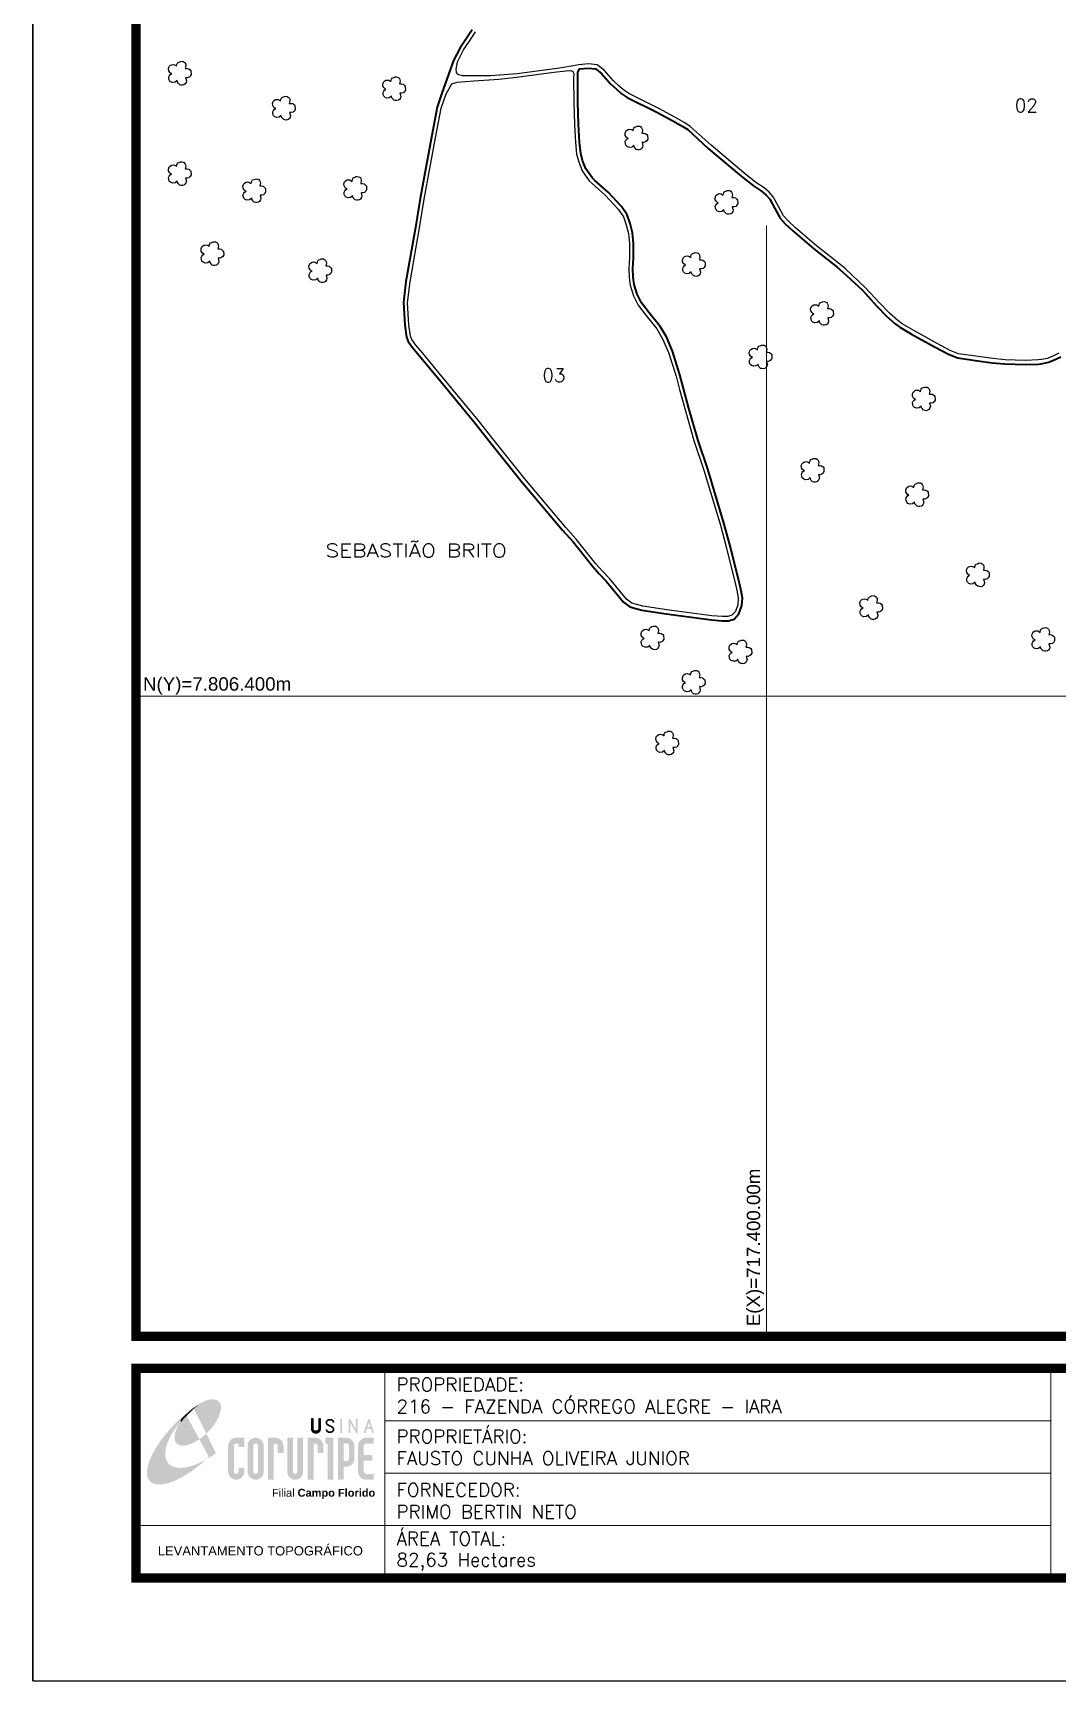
# Model space of a CAD drawing. Header units: millimetres. Extents: x 716688 to 718788, y 7805444 to 7808414.
# Drawn here: x 716688 to 717682, y 7805444 to 7807043 of the extents above; entities that cross this region are included whole.
import ezdxf
from ezdxf.enums import TextEntityAlignment as Align

# ---------------------------------------------------------------- set-up
doc = ezdxf.new("R2010")
doc.units = ezdxf.units.MM
doc.linetypes.add('CONTINUO', pattern=[0])
doc.linetypes.add('LIN0', pattern=[0])
doc.layers.add('0114000216', color=1, linetype='Continuous', lineweight=25)
doc.layers.add('MALHA', color=253, linetype='Continuous', lineweight=13)
for name, color, linetype in [('0114000216002', 5, 'Continuous'), ('0114000216003', 5, 'Continuous'), ('MARGEM', 5, 'Continuous'), ('MATO', 3, 'Continuous'), ('TEXTO CONFRONTANTES', 7, 'Continuous'), ('TEXTO_NUN_TAL', 7, 'Continuous')]:
    doc.layers.add(name, color=color, linetype=linetype)
doc.styles.add('ARIAL', font='arial.ttf')
doc.styles.add('SIMPLEX', font='simplex', dxfattribs={"height": 0.2})
doc.styles.get("Standard").update_dxf_attribs({"font": 'arial.ttf'})

# ---------------------------------------------------------------- blocks, each defined once
blk = doc.blocks.new('A$C78F83FB3')
at = {"layer": 'MARGEM'}
h = blk.add_hatch(color=20, dxfattribs=at)
edge = h.paths.add_edge_path()
edge.add_ellipse((19.49, 23.77), major_axis=(-6.68, -6.67), ratio=0.469426, start_angle=292.7328, end_angle=601.2579)
edge.add_ellipse((22.83, 22.05), major_axis=(12.64, 11.29), ratio=0.457614, start_angle=79.9069, end_angle=107.9139)
edge = h.paths.add_edge_path()
edge.add_ellipse((18.28, 18.7), major_axis=(13.95, 13.59), ratio=0.386848, start_angle=63.9612, end_angle=264.5993)
edge.add_ellipse((22.83, 22.05), major_axis=(12.64, 11.29), ratio=0.457614, start_angle=107.9139, end_angle=245.1182, ccw=False)
edge.add_ellipse((19.49, 23.77), major_axis=(-6.68, -6.67), ratio=0.469426, start_angle=241.2579, end_angle=292.7328, ccw=False)
for color, points in [(20, [(15.46, 26.12), (14.17, 24.81), (14.06, 24.24), (14.39, 23.97), (14.67, 24.54), (19.47, 29.32), (18.48, 28.66), (17.31, 27.78)]), (7, [(58.42, 24.9), (57.9, 24.9), (57.9, 21.73, -0.414214), (57.15, 20.98), (56.84, 20.98, -0.414214), (56.09, 21.73), (56.09, 24.9), (55.57, 24.9), (55.57, 21.73, 0.414214), (56.84, 20.46), (57.15, 20.46, 0.414214), (58.42, 21.73)]), (7, [(61.7, 24.9), (61.23, 24.9, 0.396318), (60.04, 23.78), (60.04, 23.72, 0.151912), (60.39, 22.97), (60.46, 22.92), (62.18, 22), (62.85, 21.83, 0.12407), (62.51, 22.42), (60.75, 23.36, -0.13192), (60.56, 23.77, -0.385578), (61.23, 24.37), (61.7, 24.37, -0.414214), (62.37, 23.7), (62.89, 23.7, 0.414214)]), (7, [(62.37, 23.7), (62.89, 23.7, 0.414214), (61.7, 24.9), (61.23, 24.9, 0.396318), (60.04, 23.78), (60.04, 23.72, 0.151912), (60.39, 22.97), (60.46, 22.92), (62.18, 22), (62.18, 22, -0.131921), (62.37, 21.59, -0.385578), (61.7, 20.98), (61.23, 20.98, -0.414214), (60.56, 21.65), (60.04, 21.65, 0.414214), (61.23, 20.46), (61.7, 20.46, 0.402546), (62.89, 21.61, 0.165292), (62.51, 22.42), (60.75, 23.36, -0.13192), (60.56, 23.77, -0.385578), (61.23, 24.37), (61.7, 24.37, -0.414214)]), (7, [(30.97, 12.46), (29.13, 12.46), (29.13, 8.21, 1), (34.29, 8.21), (34.29, 9.41), (32.45, 9.41), (32.45, 8.21, -1), (30.97, 8.21)])]:
    blk.add_hatch(color=color, dxfattribs=at).paths.add_polyline_path(points)
h = blk.add_hatch(color=7, dxfattribs=at)
h.paths.add_polyline_path([(65.24, 24.9), (64.72, 24.9), (64.72, 20.46), (65.24, 20.46)])
h.paths.add_polyline_path([(67.38, 20.46), (67.9, 20.46), (67.9, 23.74), (69.74, 20.46), (70.23, 20.46), (70.23, 24.9), (69.71, 24.9), (69.71, 21.58), (67.85, 24.9), (67.38, 24.9)])
h.paths.add_polyline_path([(72.17, 20.46), (72.72, 20.46), (73.14, 21.73), (74.49, 21.73), (74.9, 20.46), (75.45, 20.46), (74, 24.9), (73.62, 24.9)])
h.paths.add_polyline_path([(73.81, 23.8), (74.32, 22.25), (73.31, 22.25)], flags=16)
h = blk.add_hatch(color=7, dxfattribs=at)
h.paths.add_polyline_path([(31.71, 18.93, 0.414214), (29.13, 16.35), (29.13, 12.46), (30.97, 12.46), (30.97, 16.35, -0.414214), (31.71, 17.09), (32.45, 17.09), (32.45, 16.02), (34.29, 16.02), (34.29, 18.93)])
h.paths.add_polyline_path([(44.15, 17.09, -0.414214), (44.89, 16.35), (44.89, 14.1), (46.72, 14.1), (46.72, 16.17, 0.433937), (44.15, 18.93), (41.77, 18.93), (41.77, 12.46), (43.61, 12.46), (43.61, 17.09)])
h.paths.add_polyline_path([(43.61, 12.46), (41.77, 12.46), (41.77, 5.62), (43.61, 5.62)])
h.paths.add_polyline_path([(47.92, 12.46), (49.75, 12.46), (49.75, 18.93), (47.92, 18.93)])
h.paths.add_polyline_path([(52.91, 18.93), (51.08, 18.93), (51.08, 12.46), (52.91, 12.46)])
h.paths.add_polyline_path([(51.08, 8.12, -1), (49.75, 8.12), (49.75, 12.46), (47.92, 12.46), (47.92, 8.12, 1), (52.91, 8.12), (52.91, 12.46), (51.08, 12.46)])
h.paths.add_polyline_path([(54.41, 12.46), (56.25, 12.46), (56.25, 17.09), (56.79, 17.09, -0.414214), (57.53, 16.35), (57.53, 14.1), (59.36, 14.1), (59.36, 16.17, 0.433937), (56.79, 18.93), (54.41, 18.93)])
h.paths.add_polyline_path([(56.25, 12.46), (54.41, 12.46), (54.41, 5.62), (56.25, 5.62)])
h.paths.add_polyline_path([(60.73, 12.46), (62.58, 12.46), (62.58, 18.93), (60.02, 18.93), (60.02, 17.08), (60.73, 17.08)])
h.paths.add_polyline_path([(62.58, 12.46), (60.73, 12.46), (60.73, 5.62), (62.58, 5.62)])
h.paths.add_polyline_path([(64.06, 12.46), (65.82, 12.46), (65.82, 17.17), (66.66, 17.17, -0.450417), (67.48, 16.25), (67.48, 12.46), (69.24, 12.46, 0.002307), (69.24, 12.48, 0.005282), (69.23, 12.54, -0.000938), (69.23, 12.53), (69.23, 16.17, 0.433937), (66.66, 18.93), (64.06, 18.93)])
h.paths.add_polyline_path([(64.06, 5.62), (65.82, 5.62), (65.82, 9.77), (66.66, 9.77, 0.426056), (69.24, 12.46), (67.48, 12.46), (67.48, 12.45, -0.450417), (66.66, 11.53), (65.82, 11.53), (65.82, 12.46), (64.06, 12.46)])
h.paths.add_polyline_path([(70.37, 12.46), (74.87, 12.46), (74.87, 13.44), (72.21, 13.44), (72.21, 16.35, -0.414214), (72.95, 17.09), (75.38, 17.09), (75.38, 18.93), (72.95, 18.93, 0.414214), (70.37, 16.35)])
h.paths.add_polyline_path([(72.21, 11.62), (74.87, 11.62), (74.87, 12.46), (70.37, 12.46), (70.37, 8.21, 0.414214), (72.95, 5.62), (75.38, 5.62), (75.38, 7.47), (72.95, 7.47, -0.414214), (72.21, 8.21)])
h = blk.add_hatch(color=7, dxfattribs=at)
h.paths.add_polyline_path([(35.29, 16.35), (35.29, 8.21, 1), (40.46, 8.21, 0.016978), (40.45, 8.38), (40.45, 16.17, 0.433937), (37.88, 18.93), (37.87, 18.93, 0.41391)])
h.paths.add_polyline_path([(38.62, 16.35), (38.62, 8.21, -1), (37.13, 8.21), (37.13, 16.35, -1)], flags=16)
at = {"layer": 'MARGEM', "linetype": 'Continuous'}
blk.add_lwpolyline([(58.42, 24.9), (57.9, 24.9), (57.9, 21.73, -0.414214), (57.15, 20.98), (56.84, 20.98, -0.414214), (56.09, 21.73), (56.09, 24.9), (55.57, 24.9), (55.57, 21.73, 0.414214), (56.84, 20.46), (57.15, 20.46, 0.414214), (58.42, 21.73), (58.42, 24.9)], format="xyb", close=True, dxfattribs=at)
at = {"layer": 'MARGEM', "color": 252, "insert": (43.05, 2.72), "char_height": 2.5, "attachment_point": 1, "style": 'ARIAL'}
blk.add_mtext_dynamic_manual_height_columns('Filial {\\fArial|b1|i0|c0|p34;Campo Florido}', width=33.0271, gutter_width=2.46, heights=[2.95], dxfattribs=at)

msp = doc.modelspace()

# ---------------------------------------------------------------- linework, layer by layer
at = {"layer": '0114000216', "linetype": 'CONTINUO', "lineweight": 40}
msp.add_lwpolyline([(717114.2, 7807046.5), (717108.4, 7807037.7), (717102.6, 7807029), (717096.3, 7807016.7), (717085.2, 7806986), (717080.4, 7806971.5), (717074.8, 7806942.3), (717063.7, 7806882.8), (717059.2, 7806854.8), (717050, 7806802.4), (717047.5, 7806781.8), (717048.8, 7806759.8), (717050.6, 7806748.3), (717052.2, 7806744.2), (717056.5, 7806738.1), (717063, 7806730.5), (717079.4, 7806710.8), (717117, 7806665.1), (717132.5, 7806645.5), (717162.2, 7806608.2), (717202.1, 7806561), (717212.3, 7806549.6), (717231.4, 7806525.8), (717237.7, 7806518.6), (717244.8, 7806511.2), (717261.2, 7806491.2), (717267.4, 7806486.5), (717279.1, 7806483.4), (717302.7, 7806479.8), (717346.6, 7806473.9), (717357.1, 7806473.2), (717362.9, 7806473.2), (717368.5, 7806474.8), (717373.3, 7806479.9), (717376, 7806487.8), (717376.7, 7806495.1), (717375.5, 7806502.2), (717373.7, 7806509.3), (717365, 7806544.5), (717359, 7806566.9), (717343, 7806620.3), (717333.4, 7806649.1), (717324.4, 7806680.2), (717319.5, 7806698.6), (717316, 7806711.6), (717308.7, 7806734.8), (717302.8, 7806748.5), (717296.8, 7806758.5), (717286, 7806772), (717278.7, 7806781.5), (717274.6, 7806789.9), (717271.6, 7806799.5), (717270.7, 7806806.4), (717270.3, 7806814.8), (717271, 7806825.2), (717271, 7806839.2), (717269.9, 7806849.5), (717267.7, 7806858.6), (717264.9, 7806866.8), (717259.3, 7806874.9), (717246.3, 7806888.8), (717233.5, 7806900.3), (717231, 7806902.6), (717224.6, 7806911.6), (717221.5, 7806919.8), (717219.7, 7806926.6), (717218.6, 7806937.3), (717217.6, 7806954.9), (717217, 7806976.1), (717216.7, 7806999.6), (717216.9, 7807005), (717218.4, 7807008.6), (717227.2, 7807009.4), (717234, 7807008.6), (717239.6, 7807004.3), (717248.5, 7806994.1), (717254, 7806989.1), (717258.9, 7806984.6), (717264.9, 7806980.9), (717293.6, 7806966.4), (717309.2, 7806958.1), (717318.7, 7806952.8), (717323.5, 7806949.6), (717343.5, 7806931.4), (717375.4, 7806904.5), (717387.3, 7806895.1), (717395.3, 7806889.8), (717399.8, 7806886), (717403.1, 7806882.2), (717408, 7806873), (717413.2, 7806863.7), (717418.1, 7806858.2), (717425.7, 7806851.3), (717446.1, 7806833.9), (717468.6, 7806816.1), (717474, 7806811.4), (717493.1, 7806793.7), (717506.7, 7806778.8), (717516.6, 7806768.7), (717524.9, 7806761.3), (717529.5, 7806757.8), (717540.9, 7806751.1), (717563.6, 7806738.7), (717576.7, 7806731.7), (717585.4, 7806728.3), (717605, 7806725.4), (717619.2, 7806723.5), (717631.4, 7806722.3), (717651.2, 7806721.6), (717663.9, 7806722.2), (717668, 7806722.7), (717673.6, 7806723.9), (717678, 7806725.6), (717685.8, 7806729.1)], dxfattribs=at)
at = {"layer": '0114000216002'}
msp.add_lwpolyline([(717683.9, 7806732.7), (717676.5, 7806729.3), (717672.5, 7806727.7), (717667.3, 7806726.7), (717663.6, 7806726.2), (717651.1, 7806725.6), (717631.7, 7806726.3), (717619.7, 7806727.5), (717605.6, 7806729.4), (717586.4, 7806732.2), (717578.3, 7806735.4), (717565.5, 7806742.2), (717542.9, 7806754.6), (717531.7, 7806761.1), (717527.5, 7806764.4), (717519.4, 7806771.6), (717509.6, 7806781.6), (717495.9, 7806796.5), (717476.6, 7806814.4), (717471.2, 7806819.2), (717448.6, 7806837), (717428.3, 7806854.3), (717421, 7806861.1), (717416.5, 7806866), (717411.5, 7806874.9), (717406.4, 7806884.4), (717402.6, 7806888.9), (717397.7, 7806893), (717389.6, 7806898.3), (717378, 7806907.6), (717346.2, 7806934.4), (717325.9, 7806952.7), (717320.8, 7806956.2), (717311.1, 7806961.6), (717295.4, 7806970), (717266.9, 7806984.4), (717261.4, 7806987.8), (717256.7, 7806992.1), (717251.4, 7806996.9), (717242.3, 7807007.3), (717235.6, 7807012.4), (717227.2, 7807013.4), (717217.9, 7807012.6), (717203, 7807009.9), (717198.9, 7807009.1), (717158, 7807003.6), (717132.3, 7807001.7), (717105, 7807001.9), (717100.6, 7807003), (717099.1, 7807005), (717098.8, 7807008.2), (717100.1, 7807015.4), (717106, 7807027), (717111.7, 7807035.5), (717117.6, 7807044.4)], dxfattribs=at)
at = {"layer": '0114000216003'}
msp.add_lwpolyline([(717094.5, 7806994.1), (717099.7, 7806995.7), (717115.8, 7806996.8), (717140.3, 7806998.5), (717157.3, 7807000.6), (717193.6, 7807005.5), (717205.6, 7807006.7), (717210.2, 7807007), (717212.1, 7807005.9), (717212.9, 7807004.2), (717212.7, 7806999.6), (717213, 7806976.1), (717213.6, 7806954.7), (717214.6, 7806937), (717215.7, 7806925.9), (717217.7, 7806918.5), (717221, 7806909.7), (717228, 7806900), (717230.8, 7806897.3), (717243.5, 7806886), (717256.1, 7806872.4), (717261.3, 7806865), (717263.8, 7806857.4), (717266, 7806848.8), (717267, 7806839), (717267, 7806825.3), (717266.3, 7806814.9), (717266.7, 7806806.1), (717267.6, 7806798.6), (717270.8, 7806788.4), (717275.3, 7806779.4), (717282.9, 7806769.5), (717293.5, 7806756.2), (717299.2, 7806746.6), (717305, 7806733.4), (717312.2, 7806710.4), (717315.7, 7806697.5), (717320.6, 7806679.1), (717329.6, 7806647.9), (717339.2, 7806619.1), (717355.2, 7806565.8), (717361.2, 7806543.5), (717369.8, 7806508.4), (717371.5, 7806501.3), (717372.6, 7806495), (717372.1, 7806488.7), (717369.8, 7806482), (717366.4, 7806478.4), (717362.4, 7806477.2), (717357.2, 7806477.2), (717347, 7806477.9), (717303.3, 7806483.7), (717279.9, 7806487.3), (717269.2, 7806490.2), (717264, 7806494.1), (717247.8, 7806513.9), (717240.7, 7806521.3), (717234.4, 7806528.4), (717215.4, 7806552.2), (717205.1, 7806563.7), (717165.3, 7806610.7), (717135.6, 7806647.9), (717120.2, 7806667.6), (717082.4, 7806713.4), (717066, 7806733), (717059.7, 7806740.6), (717055.8, 7806746.1), (717054.5, 7806749.3), (717052.8, 7806760.2), (717051.5, 7806781.6), (717054, 7806801.8), (717063.2, 7806854.2), (717067.6, 7806882.1), (717078.7, 7806941.5), (717084.2, 7806970.5), (717088.9, 7806984.4)], close=True, dxfattribs=at)
at = {"layer": 'MALHA'}
for p, q in [((717400, 7805778.8), (717400, 7806856.5)), ((716787.9, 7806400), (718169.5, 7806400))]:
    msp.add_line(p, q, dxfattribs=at)
at = {"layer": 'MARGEM', "color": 174, "linetype": 'LIN0'}
msp.add_line((716687.9, 7805444.5), (716687.9, 7808414.5), dxfattribs=at)
at = {"layer": 'MARGEM', "color": 174, "linetype": 'LIN0', "flags": 128}
msp.add_lwpolyline([(718787.9, 7805444.5), (718787.9, 7808414.5), (716687.9, 7808414.5), (716687.9, 7805444.5)], close=True, dxfattribs=at)
at = {"layer": 'MARGEM', "color": 174, "linetype": 'LIN0', "const_width": 9.09, "flags": 128}
for points in [[(718687.9, 7805778.8), (718687.9, 7808314.5), (716787.9, 7808314.5), (716787.9, 7805778.8)], [(716787.9, 7805747.8), (718687.9, 7805747.8), (718687.9, 7805544.5), (716787.9, 7805544.5)]]:
    msp.add_lwpolyline(points, close=True, dxfattribs=at)
at = {"layer": 'MARGEM', "color": 174, "linetype": 'LIN0', "flags": 128}
for points, const_width in [([(717029.5, 7805747.8), (717029.5, 7805544.5)], 1.01), ([(717029.5, 7805747.8), (717029.5, 7805546.3)], 1), ([(717676.1, 7805747.8), (717676.1, 7805546.9)], 1.01), ([(717029.5, 7805696.9), (717676.1, 7805696.9)], 1.01), ([(717029.5, 7805646.1), (717676.1, 7805646.1)], 1.01), ([(716787.9, 7805595.3), (717676.1, 7805595.3)], 1.01)]:
    msp.add_lwpolyline(points, dxfattribs=dict(at, const_width=const_width))
at = {"layer": 'MATO', "linetype": 'CONTINUO'}
for points in [[(716828, 7806997.2, 0), (716826, 7806995.5, 0), (716823.4, 7806995.2, 0), (716821.6, 7806995.9, 0), (716820.4, 7806997.2, 0), (716819.8, 7806998.6, 0), (716819.7, 7807000.7, 0), (716820.4, 7807002.1, 0), (716821.1, 7807003.1, 0), (716822.6, 7807004.1, 0), (716821.6, 7807004.3, 0), (716820.7, 7807005.1, 0), (716819.7, 7807006.8, 0), (716819.5, 7807008.8, 0), (716820.2, 7807010.9, 0), (716821, 7807011.7, 0), (716822.5, 7807012.6, 0), (716824.1, 7807012.8, 0), (716825.3, 7807012.6, 0), (716826.3, 7807012.1, 0), (716827.4, 7807011.2, 0), (716827.7, 7807013, 0), (716828, 7807013.8, 0), (716828.8, 7807014.8, 0), (716830, 7807015.2, 0), (716831.2, 7807015.7, 0), (716832.5, 7807015.9, 0), (716833.7, 7807015.7, 0), (716834.8, 7807015.1, 0), (716835.5, 7807014.3, 0), (716836.2, 7807013, 0), (716836.4, 7807011.6, 0), (716835.8, 7807009, 0), (716837.6, 7807009, 0), (716839.1, 7807008.7, 0), (716840.5, 7807007.6, 0), (716841.3, 7807006.7, 0), (716841.5, 7807003.1, 0), (716840.7, 7807001.5, 0), (716839.5, 7807000.5, 0), (716837.7, 7807000, 0), (716836.1, 7807000.1, 0), (716836.9, 7806996.8, 0), (716836.6, 7806995.4, 0), (716835.6, 7806994, 0), (716834.5, 7806993.2, 0), (716833, 7806992.8, 0), (716831.6, 7806992.9, 0), (716830.4, 7806993.2, 0), (716829.2, 7806994.5, 0), (716828.3, 7806995.6, 0), (716828, 7806997.3, 0)], [(717036, 7806982.1, 0), (717034, 7806980.4, 0), (717031.5, 7806980.1, 0), (717029.7, 7806980.8, 0), (717028.4, 7806982.1, 0), (717027.9, 7806983.5, 0), (717027.8, 7806985.7, 0), (717028.4, 7806987, 0), (717029.2, 7806988, 0), (717030.6, 7806989, 0), (717029.7, 7806989.3, 0), (717028.8, 7806990, 0), (717027.7, 7806991.7, 0), (717027.5, 7806993.7, 0), (717028.3, 7806995.8, 0), (717029.1, 7806996.6, 0), (717030.6, 7806997.5, 0), (717032.1, 7806997.7, 0), (717033.4, 7806997.5, 0), (717034.4, 7806997.1, 0), (717035.5, 7806996.1, 0), (717035.8, 7806998, 0), (717036.1, 7806998.7, 0), (717036.9, 7806999.7, 0), (717038.1, 7807000.2, 0), (717039.2, 7807000.7, 0), (717040.6, 7807000.8, 0), (717041.8, 7807000.6, 0), (717042.8, 7807000.1, 0), (717043.6, 7806999.3, 0), (717044.2, 7806998, 0), (717044.5, 7806996.5, 0), (717043.9, 7806993.9, 0), (717045.7, 7806994, 0), (717047.2, 7806993.6, 0), (717048.6, 7806992.5, 0), (717049.4, 7806991.6, 0), (717049.6, 7806988, 0), (717048.7, 7806986.5, 0), (717047.6, 7806985.4, 0), (717045.7, 7806984.9, 0), (717044.1, 7806985.1, 0), (717045, 7806981.7, 0), (717044.6, 7806980.3, 0), (717043.7, 7806979, 0), (717042.6, 7806978.1, 0), (717041.1, 7806977.8, 0), (717039.6, 7806977.9, 0), (717038.5, 7806978.2, 0), (717037.2, 7806979.4, 0), (717036.3, 7806980.6, 0), (717036.1, 7806982.3, 0)], [(716929, 7806963.3, 0), (716927, 7806961.6, 0), (716924.5, 7806961.3, 0), (716922.7, 7806962, 0), (716921.4, 7806963.3, 0), (716920.9, 7806964.7, 0), (716920.7, 7806966.8, 0), (716921.4, 7806968.2, 0), (716922.1, 7806969.2, 0), (716923.6, 7806970.2, 0), (716922.7, 7806970.4, 0), (716921.7, 7806971.2, 0), (716920.7, 7806972.9, 0), (716920.5, 7806974.9, 0), (716921.2, 7806977, 0), (716922.1, 7806977.8, 0), (716923.5, 7806978.7, 0), (716925.1, 7806978.9, 0), (716926.4, 7806978.7, 0), (716927.3, 7806978.2, 0), (716928.4, 7806977.3, 0), (716928.7, 7806979.1, 0), (716929, 7806979.9, 0), (716929.8, 7806980.9, 0), (716931, 7806981.3, 0), (716932.2, 7806981.8, 0), (716933.5, 7806982, 0), (716934.8, 7806981.8, 0), (716935.8, 7806981.2, 0), (716936.5, 7806980.4, 0), (716937.2, 7806979.1, 0), (716937.4, 7806977.7, 0), (716936.8, 7806975.1, 0), (716938.7, 7806975.1, 0), (716940.1, 7806974.8, 0), (716941.6, 7806973.7, 0), (716942.3, 7806972.8, 0), (716942.5, 7806969.2, 0), (716941.7, 7806967.6, 0), (716940.5, 7806966.6, 0), (716938.7, 7806966.1, 0), (716937.1, 7806966.2, 0), (716938, 7806962.9, 0), (716937.6, 7806961.5, 0), (716936.6, 7806960.1, 0), (716935.6, 7806959.3, 0), (716934.1, 7806958.9, 0), (716932.6, 7806959, 0), (716931.4, 7806959.3, 0), (716930.2, 7806960.6, 0), (716929.3, 7806961.7, 0), (716929, 7806963.4, 0)], [(717271.2, 7806934.4, 0), (717269.2, 7806932.7, 0), (717266.6, 7806932.4, 0), (717264.8, 7806933.1, 0), (717263.6, 7806934.4, 0), (717263, 7806935.8, 0), (717262.9, 7806937.9, 0), (717263.6, 7806939.3, 0), (717264.3, 7806940.3, 0), (717265.8, 7806941.3, 0), (717264.8, 7806941.6, 0), (717263.9, 7806942.3, 0), (717262.8, 7806944, 0), (717262.7, 7806946, 0), (717263.4, 7806948.1, 0), (717264.2, 7806948.9, 0), (717265.7, 7806949.8, 0), (717267.3, 7806950, 0), (717268.5, 7806949.8, 0), (717269.5, 7806949.3, 0), (717270.6, 7806948.4, 0), (717270.9, 7806950.2, 0), (717271.2, 7806951, 0), (717272, 7806952, 0), (717273.2, 7806952.4, 0), (717274.4, 7806952.9, 0), (717275.7, 7806953.1, 0), (717276.9, 7806952.9, 0), (717278, 7806952.4, 0), (717278.7, 7806951.5, 0), (717279.4, 7806950.2, 0), (717279.6, 7806948.8, 0), (717279, 7806946.2, 0), (717280.8, 7806946.2, 0), (717282.3, 7806945.9, 0), (717283.7, 7806944.8, 0), (717284.5, 7806943.9, 0), (717284.7, 7806940.3, 0), (717283.9, 7806938.7, 0), (717282.7, 7806937.7, 0), (717280.9, 7806937.2, 0), (717279.3, 7806937.3, 0), (717280.1, 7806934, 0), (717279.7, 7806932.6, 0), (717278.8, 7806931.3, 0), (717277.7, 7806930.4, 0), (717276.2, 7806930, 0), (717274.7, 7806930.1, 0), (717273.6, 7806930.4, 0), (717272.4, 7806931.7, 0), (717271.5, 7806932.8, 0), (717271.2, 7806934.6, 0)], [(716827.9, 7806899.7, 0), (716825.9, 7806898.1, 0), (716823.4, 7806897.8, 0), (716821.6, 7806898.5, 0), (716820.3, 7806899.7, 0), (716819.8, 7806901.2, 0), (716819.6, 7806903.3, 0), (716820.3, 7806904.6, 0), (716821, 7806905.6, 0), (716822.5, 7806906.6, 0), (716821.6, 7806906.9, 0), (716820.7, 7806907.7, 0), (716819.6, 7806909.3, 0), (716819.4, 7806911.4, 0), (716820.2, 7806913.5, 0), (716821, 7806914.2, 0), (716822.5, 7806915.1, 0), (716824, 7806915.3, 0), (716825.3, 7806915.2, 0), (716826.3, 7806914.7, 0), (716827.3, 7806913.7, 0), (716827.7, 7806915.6, 0), (716827.9, 7806916.3, 0), (716828.7, 7806917.3, 0), (716829.9, 7806917.8, 0), (716831.1, 7806918.3, 0), (716832.4, 7806918.4, 0), (716833.7, 7806918.2, 0), (716834.7, 7806917.7, 0), (716835.4, 7806916.9, 0), (716836.1, 7806915.6, 0), (716836.4, 7806914.1, 0), (716835.8, 7806911.6, 0), (716837.6, 7806911.6, 0), (716839.1, 7806911.2, 0), (716840.5, 7806910.1, 0), (716841.3, 7806909.2, 0), (716841.5, 7806905.7, 0), (716840.6, 7806904.1, 0), (716839.4, 7806903, 0), (716837.6, 7806902.5, 0), (716836, 7806902.7, 0), (716836.9, 7806899.4, 0), (716836.5, 7806897.9, 0), (716835.5, 7806896.6, 0), (716834.5, 7806895.8, 0), (716833, 7806895.4, 0), (716831.5, 7806895.5, 0), (716830.4, 7806895.8, 0), (716829.1, 7806897, 0), (716828.2, 7806898.2, 0), (716828, 7806899.9, 0)], [(716900.3, 7806883.2, 0), (716898.3, 7806881.5, 0), (716895.7, 7806881.2, 0), (716893.9, 7806881.9, 0), (716892.7, 7806883.1, 0), (716892.1, 7806884.6, 0), (716892, 7806886.7, 0), (716892.7, 7806888.1, 0), (716893.4, 7806889, 0), (716894.9, 7806890, 0), (716893.9, 7806890.3, 0), (716893, 7806891.1, 0), (716892, 7806892.8, 0), (716891.8, 7806894.8, 0), (716892.5, 7806896.9, 0), (716893.4, 7806897.6, 0), (716894.8, 7806898.5, 0), (716896.4, 7806898.8, 0), (716897.6, 7806898.6, 0), (716898.6, 7806898.1, 0), (716899.7, 7806897.2, 0), (716900, 7806899, 0), (716900.3, 7806899.7, 0), (716901.1, 7806900.8, 0), (716902.3, 7806901.2, 0), (716903.5, 7806901.7, 0), (716904.8, 7806901.8, 0), (716906.1, 7806901.7, 0), (716907.1, 7806901.1, 0), (716907.8, 7806900.3, 0), (716908.5, 7806899, 0), (716908.7, 7806897.6, 0), (716908.1, 7806895, 0), (716909.9, 7806895, 0), (716911.4, 7806894.7, 0), (716912.8, 7806893.5, 0), (716913.6, 7806892.6, 0), (716913.8, 7806889.1, 0), (716913, 7806887.5, 0), (716911.8, 7806886.4, 0), (716910, 7806886, 0), (716908.4, 7806886.1, 0), (716909.2, 7806882.8, 0), (716908.9, 7806881.4, 0), (716907.9, 7806880, 0), (716906.8, 7806879.2, 0), (716905.3, 7806878.8, 0), (716903.9, 7806878.9, 0), (716902.7, 7806879.2, 0), (716901.5, 7806880.5, 0), (716900.6, 7806881.6, 0), (716900.3, 7806883.3, 0)], [(716998.3, 7806885.4, 0), (716996.3, 7806883.7, 0), (716993.7, 7806883.5, 0), (716991.9, 7806884.2, 0), (716990.7, 7806885.4, 0), (716990.1, 7806886.8, 0), (716990, 7806889, 0), (716990.7, 7806890.3, 0), (716991.4, 7806891.3, 0), (716992.9, 7806892.3, 0), (716991.9, 7806892.6, 0), (716991, 7806893.3, 0), (716990, 7806895, 0), (716989.8, 7806897, 0), (716990.5, 7806899.1, 0), (716991.4, 7806899.9, 0), (716992.8, 7806900.8, 0), (716994.4, 7806901, 0), (716995.6, 7806900.8, 0), (716996.6, 7806900.4, 0), (716997.7, 7806899.4, 0), (716998, 7806901.3, 0), (716998.3, 7806902, 0), (716999.1, 7806903, 0), (717000.3, 7806903.5, 0), (717001.5, 7806904, 0), (717002.8, 7806904.1, 0), (717004.1, 7806903.9, 0), (717005.1, 7806903.4, 0), (717005.8, 7806902.6, 0), (717006.5, 7806901.3, 0), (717006.7, 7806899.8, 0), (717006.1, 7806897.2, 0), (717007.9, 7806897.3, 0), (717009.4, 7806896.9, 0), (717010.8, 7806895.8, 0), (717011.6, 7806894.9, 0), (717011.8, 7806891.4, 0), (717011, 7806889.8, 0), (717009.8, 7806888.7, 0), (717008, 7806888.2, 0), (717006.4, 7806888.4, 0), (717007.2, 7806885, 0), (717006.9, 7806883.6, 0), (717005.9, 7806882.3, 0), (717004.8, 7806881.4, 0), (717003.3, 7806881.1, 0), (717001.9, 7806881.2, 0), (717000.7, 7806881.5, 0), (716999.5, 7806882.7, 0), (716998.6, 7806883.9, 0), (716998.3, 7806885.6, 0)], [(717358.6, 7806871.9, 0), (717356.6, 7806870.2, 0), (717354.1, 7806869.9, 0), (717352.3, 7806870.6, 0), (717351, 7806871.8, 0), (717350.5, 7806873.3, 0), (717350.3, 7806875.4, 0), (717351, 7806876.8, 0), (717351.7, 7806877.7, 0), (717353.2, 7806878.7, 0), (717352.3, 7806879, 0), (717351.4, 7806879.8, 0), (717350.3, 7806881.5, 0), (717350.1, 7806883.5, 0), (717350.9, 7806885.6, 0), (717351.7, 7806886.3, 0), (717353.2, 7806887.2, 0), (717354.7, 7806887.5, 0), (717356, 7806887.3, 0), (717357, 7806886.8, 0), (717358, 7806885.9, 0), (717358.4, 7806887.7, 0), (717358.6, 7806888.4, 0), (717359.4, 7806889.5, 0), (717360.6, 7806889.9, 0), (717361.8, 7806890.4, 0), (717363.1, 7806890.5, 0), (717364.4, 7806890.4, 0), (717365.4, 7806889.8, 0), (717366.1, 7806889, 0), (717366.8, 7806887.7, 0), (717367.1, 7806886.3, 0), (717366.5, 7806883.7, 0), (717368.3, 7806883.7, 0), (717369.8, 7806883.4, 0), (717371.2, 7806882.2, 0), (717372, 7806881.3, 0), (717372.2, 7806877.8, 0), (717371.3, 7806876.2, 0), (717370.1, 7806875.1, 0), (717368.3, 7806874.7, 0), (717366.7, 7806874.8, 0), (717367.6, 7806871.5, 0), (717367.2, 7806870.1, 0), (717366.2, 7806868.7, 0), (717365.2, 7806867.9, 0), (717363.7, 7806867.5, 0), (717362.2, 7806867.6, 0), (717361.1, 7806867.9, 0), (717359.8, 7806869.2, 0), (717358.9, 7806870.3, 0), (717358.7, 7806872, 0)], [(716859.6, 7806822.1, 0), (716857.6, 7806820.5, 0), (716855, 7806820.2, 0), (716853.2, 7806820.9, 0), (716852, 7806822.1, 0), (716851.4, 7806823.6, 0), (716851.3, 7806825.7, 0), (716852, 7806827, 0), (716852.7, 7806828, 0), (716854.2, 7806829, 0), (716853.2, 7806829.3, 0), (716852.3, 7806830.1, 0), (716851.2, 7806831.8, 0), (716851.1, 7806833.8, 0), (716851.8, 7806835.9, 0), (716852.6, 7806836.6, 0), (716854.1, 7806837.5, 0), (716855.7, 7806837.7, 0), (716856.9, 7806837.6, 0), (716857.9, 7806837.1, 0), (716859, 7806836.1, 0), (716859.3, 7806838, 0), (716859.6, 7806838.7, 0), (716860.4, 7806839.7, 0), (716861.6, 7806840.2, 0), (716862.8, 7806840.7, 0), (716864.1, 7806840.8, 0), (716865.3, 7806840.6, 0), (716866.4, 7806840.1, 0), (716867.1, 7806839.3, 0), (716867.8, 7806838, 0), (716868, 7806836.5, 0), (716867.4, 7806834, 0), (716869.2, 7806834, 0), (716870.7, 7806833.6, 0), (716872.1, 7806832.5, 0), (716872.9, 7806831.6, 0), (716873.1, 7806828.1, 0), (716872.3, 7806826.5, 0), (716871.1, 7806825.4, 0), (716869.3, 7806824.9, 0), (716867.7, 7806825.1, 0), (716868.5, 7806821.8, 0), (716868.1, 7806820.4, 0), (716867.2, 7806819, 0), (716866.1, 7806818.2, 0), (716864.6, 7806817.8, 0), (716863.1, 7806817.9, 0), (716862, 7806818.2, 0), (716860.8, 7806819.5, 0), (716859.9, 7806820.6, 0), (716859.6, 7806822.3, 0)], [(716964.3, 7806805.6, 0), (716962.4, 7806803.9, 0), (716959.8, 7806803.6, 0), (716958, 7806804.3, 0), (716956.7, 7806805.6, 0), (716956.2, 7806807, 0), (716956.1, 7806809.1, 0), (716956.8, 7806810.5, 0), (716957.5, 7806811.5, 0), (716958.9, 7806812.4, 0), (716958, 7806812.7, 0), (716957.1, 7806813.5, 0), (716956, 7806815.2, 0), (716955.8, 7806817.2, 0), (716956.6, 7806819.3, 0), (716957.4, 7806820, 0), (716958.9, 7806821, 0), (716960.5, 7806821.2, 0), (716961.7, 7806821, 0), (716962.7, 7806820.5, 0), (716963.8, 7806819.6, 0), (716964.1, 7806821.4, 0), (716964.4, 7806822.1, 0), (716965.2, 7806823.2, 0), (716966.4, 7806823.6, 0), (716967.6, 7806824.1, 0), (716968.9, 7806824.2, 0), (716970.1, 7806824.1, 0), (716971.1, 7806823.5, 0), (716971.9, 7806822.7, 0), (716972.6, 7806821.4, 0), (716972.8, 7806820, 0), (716972.2, 7806817.4, 0), (716974, 7806817.4, 0), (716975.5, 7806817.1, 0), (716976.9, 7806815.9, 0), (716977.7, 7806815.1, 0), (716977.9, 7806811.5, 0), (716977, 7806809.9, 0), (716975.9, 7806808.9, 0), (716974.1, 7806808.4, 0), (716972.5, 7806808.5, 0), (716973.3, 7806805.2, 0), (716972.9, 7806803.8, 0), (716972, 7806802.4, 0), (716970.9, 7806801.6, 0), (716969.4, 7806801.2, 0), (716967.9, 7806801.3, 0), (716966.8, 7806801.6, 0), (716965.5, 7806802.9, 0), (716964.7, 7806804, 0), (716964.4, 7806805.7, 0)], [(717326.9, 7806811.6, 0), (717324.9, 7806809.9, 0), (717322.4, 7806809.6, 0), (717320.6, 7806810.3, 0), (717319.3, 7806811.6, 0), (717318.8, 7806813, 0), (717318.7, 7806815.1, 0), (717319.4, 7806816.5, 0), (717320.1, 7806817.5, 0), (717321.5, 7806818.5, 0), (717320.6, 7806818.8, 0), (717319.7, 7806819.5, 0), (717318.6, 7806821.2, 0), (717318.4, 7806823.2, 0), (717319.2, 7806825.3, 0), (717320, 7806826.1, 0), (717321.5, 7806827, 0), (717323.1, 7806827.2, 0), (717324.3, 7806827, 0), (717325.3, 7806826.6, 0), (717326.4, 7806825.6, 0), (717326.7, 7806827.4, 0), (717327, 7806828.2, 0), (717327.8, 7806829.2, 0), (717329, 7806829.6, 0), (717330.2, 7806830.2, 0), (717331.5, 7806830.3, 0), (717332.7, 7806830.1, 0), (717333.7, 7806829.6, 0), (717334.5, 7806828.7, 0), (717335.1, 7806827.4, 0), (717335.4, 7806826, 0), (717334.8, 7806823.4, 0), (717336.6, 7806823.4, 0), (717338.1, 7806823.1, 0), (717339.5, 7806822, 0), (717340.3, 7806821.1, 0), (717340.5, 7806817.5, 0), (717339.6, 7806815.9, 0), (717338.5, 7806814.9, 0), (717336.7, 7806814.4, 0), (717335.1, 7806814.5, 0), (717335.9, 7806811.2, 0), (717335.5, 7806809.8, 0), (717334.6, 7806808.5, 0), (717333.5, 7806807.6, 0), (717332, 7806807.2, 0), (717330.5, 7806807.3, 0), (717329.4, 7806807.7, 0), (717328.1, 7806808.9, 0), (717327.3, 7806810, 0), (717327, 7806811.8, 0)], [(717451.3, 7806764.1, 0), (717449.3, 7806762.5, 0), (717446.8, 7806762.2, 0), (717445, 7806762.9, 0), (717443.7, 7806764.1, 0), (717443.2, 7806765.6, 0), (717443.1, 7806767.7, 0), (717443.7, 7806769, 0), (717444.5, 7806770, 0), (717445.9, 7806771, 0), (717445, 7806771.3, 0), (717444.1, 7806772.1, 0), (717443, 7806773.7, 0), (717442.8, 7806775.8, 0), (717443.6, 7806777.9, 0), (717444.4, 7806778.6, 0), (717445.9, 7806779.5, 0), (717447.5, 7806779.7, 0), (717448.7, 7806779.6, 0), (717449.7, 7806779.1, 0), (717450.8, 7806778.1, 0), (717451.1, 7806780, 0), (717451.4, 7806780.7, 0), (717452.2, 7806781.7, 0), (717453.4, 7806782.2, 0), (717454.5, 7806782.7, 0), (717455.9, 7806782.8, 0), (717457.1, 7806782.6, 0), (717458.1, 7806782.1, 0), (717458.9, 7806781.3, 0), (717459.5, 7806780, 0), (717459.8, 7806778.5, 0), (717459.2, 7806776, 0), (717461, 7806776, 0), (717462.5, 7806775.6, 0), (717463.9, 7806774.5, 0), (717464.7, 7806773.6, 0), (717464.9, 7806770.1, 0), (717464, 7806768.5, 0), (717462.9, 7806767.4, 0), (717461, 7806766.9, 0), (717459.4, 7806767.1, 0), (717460.3, 7806763.8, 0), (717459.9, 7806762.3, 0), (717459, 7806761, 0), (717457.9, 7806760.2, 0), (717456.4, 7806759.8, 0), (717454.9, 7806759.9, 0), (717453.8, 7806760.2, 0), (717452.5, 7806761.4, 0), (717451.6, 7806762.6, 0), (717451.4, 7806764.3, 0)], [(717391.8, 7806721.9, 0), (717389.8, 7806720.3, 0), (717387.3, 7806720, 0), (717385.4, 7806720.7, 0), (717384.2, 7806721.9, 0), (717383.6, 7806723.4, 0), (717383.5, 7806725.5, 0), (717384.2, 7806726.8, 0), (717384.9, 7806727.8, 0), (717386.4, 7806728.8, 0), (717385.4, 7806729.1, 0), (717384.5, 7806729.9, 0), (717383.5, 7806731.6, 0), (717383.3, 7806733.6, 0), (717384, 7806735.7, 0), (717384.9, 7806736.4, 0), (717386.3, 7806737.3, 0), (717387.9, 7806737.5, 0), (717389.1, 7806737.4, 0), (717390.1, 7806736.9, 0), (717391.2, 7806735.9, 0), (717391.5, 7806737.8, 0), (717391.8, 7806738.5, 0), (717392.6, 7806739.5, 0), (717393.8, 7806740, 0), (717395, 7806740.5, 0), (717396.3, 7806740.6, 0), (717397.6, 7806740.4, 0), (717398.6, 7806739.9, 0), (717399.3, 7806739.1, 0), (717400, 7806737.8, 0), (717400.2, 7806736.4, 0), (717399.6, 7806733.8, 0), (717401.4, 7806733.8, 0), (717402.9, 7806733.4, 0), (717404.3, 7806732.3, 0), (717405.1, 7806731.4, 0), (717405.3, 7806727.9, 0), (717404.5, 7806726.3, 0), (717403.3, 7806725.2, 0), (717401.5, 7806724.7, 0), (717399.9, 7806724.9, 0), (717400.7, 7806721.6, 0), (717400.4, 7806720.2, 0), (717399.4, 7806718.8, 0), (717398.3, 7806718, 0), (717396.8, 7806717.6, 0), (717395.4, 7806717.7, 0), (717394.2, 7806718, 0), (717393, 7806719.3, 0), (717392.1, 7806720.4, 0), (717391.8, 7806722.1, 0)], [(717550.1, 7806681.3, 0), (717548.1, 7806679.6, 0), (717545.6, 7806679.3, 0), (717543.8, 7806680, 0), (717542.5, 7806681.3, 0), (717541.9, 7806682.7, 0), (717541.8, 7806684.8, 0), (717542.5, 7806686.2, 0), (717543.2, 7806687.2, 0), (717544.7, 7806688.1, 0), (717543.8, 7806688.4, 0), (717542.8, 7806689.2, 0), (717541.8, 7806690.9, 0), (717541.6, 7806692.9, 0), (717542.3, 7806695, 0), (717543.2, 7806695.7, 0), (717544.6, 7806696.7, 0), (717546.2, 7806696.9, 0), (717547.4, 7806696.7, 0), (717548.4, 7806696.2, 0), (717549.5, 7806695.3, 0), (717549.8, 7806697.1, 0), (717550.1, 7806697.8, 0), (717550.9, 7806698.9, 0), (717552.1, 7806699.3, 0), (717553.3, 7806699.8, 0), (717554.6, 7806699.9, 0), (717555.9, 7806699.8, 0), (717556.9, 7806699.2, 0), (717557.6, 7806698.4, 0), (717558.3, 7806697.1, 0), (717558.5, 7806695.7, 0), (717557.9, 7806693.1, 0), (717559.7, 7806693.1, 0), (717561.2, 7806692.8, 0), (717562.7, 7806691.6, 0), (717563.4, 7806690.8, 0), (717563.6, 7806687.2, 0), (717562.8, 7806685.6, 0), (717561.6, 7806684.6, 0), (717559.8, 7806684.1, 0), (717558.2, 7806684.2, 0), (717559.1, 7806680.9, 0), (717558.7, 7806679.5, 0), (717557.7, 7806678.1, 0), (717556.7, 7806677.3, 0), (717555.1, 7806676.9, 0), (717553.7, 7806677, 0), (717552.5, 7806677.3, 0), (717551.3, 7806678.6, 0), (717550.4, 7806679.7, 0), (717550.1, 7806681.4, 0)], [(717442.3, 7806612, 0), (717440.3, 7806610.3, 0), (717437.8, 7806610, 0), (717436, 7806610.7, 0), (717434.7, 7806611.9, 0), (717434.2, 7806613.4, 0), (717434, 7806615.5, 0), (717434.7, 7806616.9, 0), (717435.4, 7806617.8, 0), (717436.9, 7806618.8, 0), (717436, 7806619.1, 0), (717435, 7806619.9, 0), (717434, 7806621.6, 0), (717433.8, 7806623.6, 0), (717434.5, 7806625.7, 0), (717435.4, 7806626.4, 0), (717436.8, 7806627.3, 0), (717438.4, 7806627.6, 0), (717439.7, 7806627.4, 0), (717440.6, 7806626.9, 0), (717441.7, 7806626, 0), (717442, 7806627.8, 0), (717442.3, 7806628.5, 0), (717443.1, 7806629.6, 0), (717444.3, 7806630, 0), (717445.5, 7806630.5, 0), (717446.8, 7806630.6, 0), (717448.1, 7806630.5, 0), (717449.1, 7806629.9, 0), (717449.8, 7806629.1, 0), (717450.5, 7806627.8, 0), (717450.7, 7806626.4, 0), (717450.1, 7806623.8, 0), (717452, 7806623.8, 0), (717453.4, 7806623.5, 0), (717454.9, 7806622.3, 0), (717455.6, 7806621.4, 0), (717455.8, 7806617.9, 0), (717455, 7806616.3, 0), (717453.8, 7806615.2, 0), (717452, 7806614.8, 0), (717450.4, 7806614.9, 0), (717451.3, 7806611.6, 0), (717450.9, 7806610.2, 0), (717449.9, 7806608.8, 0), (717448.9, 7806608, 0), (717447.4, 7806607.6, 0), (717445.9, 7806607.7, 0), (717444.7, 7806608, 0), (717443.5, 7806609.3, 0), (717442.6, 7806610.4, 0), (717442.3, 7806612.1, 0)], [(717543.7, 7806588.3, 0), (717541.7, 7806586.6, 0), (717539.1, 7806586.3, 0), (717537.3, 7806587, 0), (717536.1, 7806588.3, 0), (717535.5, 7806589.7, 0), (717535.4, 7806591.8, 0), (717536.1, 7806593.2, 0), (717536.8, 7806594.2, 0), (717538.3, 7806595.2, 0), (717537.3, 7806595.4, 0), (717536.4, 7806596.2, 0), (717535.3, 7806597.9, 0), (717535.2, 7806599.9, 0), (717535.9, 7806602, 0), (717536.7, 7806602.8, 0), (717538.2, 7806603.7, 0), (717539.8, 7806603.9, 0), (717541, 7806603.7, 0), (717542, 7806603.2, 0), (717543.1, 7806602.3, 0), (717543.4, 7806604.1, 0), (717543.7, 7806604.9, 0), (717544.5, 7806605.9, 0), (717545.7, 7806606.3, 0), (717546.9, 7806606.8, 0), (717548.2, 7806607, 0), (717549.4, 7806606.8, 0), (717550.5, 7806606.2, 0), (717551.2, 7806605.4, 0), (717551.9, 7806604.1, 0), (717552.1, 7806602.7, 0), (717551.5, 7806600.1, 0), (717553.3, 7806600.1, 0), (717554.8, 7806599.8, 0), (717556.2, 7806598.7, 0), (717557, 7806597.8, 0), (717557.2, 7806594.2, 0), (717556.4, 7806592.6, 0), (717555.2, 7806591.6, 0), (717553.4, 7806591.1, 0), (717551.8, 7806591.2, 0), (717552.6, 7806587.9, 0), (717552.2, 7806586.5, 0), (717551.3, 7806585.1, 0), (717550.2, 7806584.3, 0), (717548.7, 7806583.9, 0), (717547.2, 7806584, 0), (717546.1, 7806584.3, 0), (717544.9, 7806585.6, 0), (717544, 7806586.7, 0), (717543.7, 7806588.4, 0)], [(717602.6, 7806510.5, 0), (717600.6, 7806508.8, 0), (717598.1, 7806508.5, 0), (717596.3, 7806509.2, 0), (717595, 7806510.5, 0), (717594.5, 7806511.9, 0), (717594.3, 7806514, 0), (717595, 7806515.4, 0), (717595.8, 7806516.4, 0), (717597.2, 7806517.4, 0), (717596.3, 7806517.7, 0), (717595.4, 7806518.4, 0), (717594.3, 7806520.1, 0), (717594.1, 7806522.1, 0), (717594.9, 7806524.2, 0), (717595.7, 7806525, 0), (717597.2, 7806525.9, 0), (717598.7, 7806526.1, 0), (717600, 7806525.9, 0), (717601, 7806525.5, 0), (717602, 7806524.5, 0), (717602.4, 7806526.3, 0), (717602.6, 7806527.1, 0), (717603.5, 7806528.1, 0), (717604.7, 7806528.5, 0), (717605.8, 7806529, 0), (717607.1, 7806529.2, 0), (717608.4, 7806529, 0), (717609.4, 7806528.5, 0), (717610.2, 7806527.6, 0), (717610.8, 7806526.3, 0), (717611.1, 7806524.9, 0), (717610.5, 7806522.3, 0), (717612.3, 7806522.3, 0), (717613.8, 7806522, 0), (717615.2, 7806520.9, 0), (717616, 7806520, 0), (717616.2, 7806516.4, 0), (717615.3, 7806514.8, 0), (717614.2, 7806513.8, 0), (717612.3, 7806513.3, 0), (717610.7, 7806513.4, 0), (717611.6, 7806510.1, 0), (717611.2, 7806508.7, 0), (717610.2, 7806507.4, 0), (717609.2, 7806506.5, 0), (717607.7, 7806506.1, 0), (717606.2, 7806506.2, 0), (717605.1, 7806506.6, 0), (717603.8, 7806507.8, 0), (717602.9, 7806508.9, 0), (717602.7, 7806510.7, 0)], [(717499.1, 7806478.8, 0), (717497.1, 7806477.1, 0), (717494.6, 7806476.8, 0), (717492.8, 7806477.5, 0), (717491.5, 7806478.8, 0), (717490.9, 7806480.2, 0), (717490.8, 7806482.3, 0), (717491.5, 7806483.7, 0), (717492.2, 7806484.7, 0), (717493.7, 7806485.6, 0), (717492.7, 7806485.9, 0), (717491.8, 7806486.7, 0), (717490.8, 7806488.4, 0), (717490.6, 7806490.4, 0), (717491.3, 7806492.5, 0), (717492.2, 7806493.3, 0), (717493.6, 7806494.2, 0), (717495.2, 7806494.4, 0), (717496.4, 7806494.2, 0), (717497.4, 7806493.7, 0), (717498.5, 7806492.8, 0), (717498.8, 7806494.6, 0), (717499.1, 7806495.3, 0), (717499.9, 7806496.4, 0), (717501.1, 7806496.8, 0), (717502.3, 7806497.3, 0), (717503.6, 7806497.5, 0), (717504.9, 7806497.3, 0), (717505.9, 7806496.7, 0), (717506.6, 7806495.9, 0), (717507.3, 7806494.6, 0), (717507.5, 7806493.2, 0), (717506.9, 7806490.6, 0), (717508.7, 7806490.6, 0), (717510.2, 7806490.3, 0), (717511.6, 7806489.2, 0), (717512.4, 7806488.3, 0), (717512.6, 7806484.7, 0), (717511.8, 7806483.1, 0), (717510.6, 7806482.1, 0), (717508.8, 7806481.6, 0), (717507.2, 7806481.7, 0), (717508.1, 7806478.4, 0), (717507.7, 7806477, 0), (717506.7, 7806475.6, 0), (717505.6, 7806474.8, 0), (717504.1, 7806474.4, 0), (717502.7, 7806474.5, 0), (717501.5, 7806474.8, 0), (717500.3, 7806476.1, 0), (717499.4, 7806477.2, 0), (717499.1, 7806478.9, 0)], [(717286.7, 7806449.3, 0), (717284.7, 7806447.6, 0), (717282.2, 7806447.4, 0), (717280.4, 7806448.1, 0), (717279.1, 7806449.3, 0), (717278.6, 7806450.7, 0), (717278.4, 7806452.9, 0), (717279.1, 7806454.2, 0), (717279.9, 7806455.2, 0), (717281.3, 7806456.2, 0), (717280.4, 7806456.5, 0), (717279.5, 7806457.2, 0), (717278.4, 7806458.9, 0), (717278.2, 7806460.9, 0), (717279, 7806463, 0), (717279.8, 7806463.8, 0), (717281.3, 7806464.7, 0), (717282.8, 7806464.9, 0), (717284.1, 7806464.7, 0), (717285.1, 7806464.3, 0), (717286.1, 7806463.3, 0), (717286.5, 7806465.2, 0), (717286.7, 7806465.9, 0), (717287.6, 7806466.9, 0), (717288.8, 7806467.4, 0), (717289.9, 7806467.9, 0), (717291.2, 7806468, 0), (717292.5, 7806467.8, 0), (717293.5, 7806467.3, 0), (717294.3, 7806466.5, 0), (717294.9, 7806465.2, 0), (717295.2, 7806463.7, 0), (717294.6, 7806461.1, 0), (717296.4, 7806461.2, 0), (717297.9, 7806460.8, 0), (717299.3, 7806459.7, 0), (717300.1, 7806458.8, 0), (717300.3, 7806455.3, 0), (717299.4, 7806453.7, 0), (717298.3, 7806452.6, 0), (717296.4, 7806452.1, 0), (717294.8, 7806452.3, 0), (717295.7, 7806448.9, 0), (717295.3, 7806447.5, 0), (717294.3, 7806446.2, 0), (717293.3, 7806445.3, 0), (717291.8, 7806445, 0), (717290.3, 7806445.1, 0), (717289.2, 7806445.4, 0), (717287.9, 7806446.6, 0), (717287, 7806447.8, 0), (717286.8, 7806449.5, 0)], [(717372.1, 7806435.7, 0), (717370.1, 7806434, 0), (717367.6, 7806433.8, 0), (717365.8, 7806434.5, 0), (717364.5, 7806435.7, 0), (717364, 7806437.1, 0), (717363.8, 7806439.3, 0), (717364.5, 7806440.6, 0), (717365.3, 7806441.6, 0), (717366.7, 7806442.6, 0), (717365.8, 7806442.9, 0), (717364.9, 7806443.6, 0), (717363.8, 7806445.3, 0), (717363.6, 7806447.4, 0), (717364.4, 7806449.5, 0), (717365.2, 7806450.2, 0), (717366.7, 7806451.1, 0), (717368.2, 7806451.3, 0), (717369.5, 7806451.1, 0), (717370.5, 7806450.7, 0), (717371.5, 7806449.7, 0), (717371.9, 7806451.6, 0), (717372.1, 7806452.3, 0), (717373, 7806453.3, 0), (717374.2, 7806453.8, 0), (717375.3, 7806454.3, 0), (717376.6, 7806454.4, 0), (717377.9, 7806454.2, 0), (717378.9, 7806453.7, 0), (717379.7, 7806452.9, 0), (717380.3, 7806451.6, 0), (717380.6, 7806450.1, 0), (717380, 7806447.5, 0), (717381.8, 7806447.6, 0), (717383.3, 7806447.2, 0), (717384.7, 7806446.1, 0), (717385.5, 7806445.2, 0), (717385.7, 7806441.7, 0), (717384.8, 7806440.1, 0), (717383.6, 7806439, 0), (717381.8, 7806438.5, 0), (717380.2, 7806438.7, 0), (717381.1, 7806435.3, 0), (717380.7, 7806433.9, 0), (717379.7, 7806432.6, 0), (717378.7, 7806431.7, 0), (717377.2, 7806431.4, 0), (717375.7, 7806431.5, 0), (717374.6, 7806431.8, 0), (717373.3, 7806433, 0), (717372.4, 7806434.2, 0), (717372.2, 7806435.9, 0)], [(717666.1, 7806447.8, 0), (717664.1, 7806446.1, 0), (717661.6, 7806445.8, 0), (717659.8, 7806446.5, 0), (717658.5, 7806447.8, 0), (717658, 7806449.2, 0), (717657.8, 7806451.4, 0), (717658.5, 7806452.7, 0), (717659.2, 7806453.7, 0), (717660.7, 7806454.7, 0), (717659.8, 7806455, 0), (717658.9, 7806455.7, 0), (717657.8, 7806457.4, 0), (717657.6, 7806459.4, 0), (717658.4, 7806461.5, 0), (717659.2, 7806462.3, 0), (717660.7, 7806463.2, 0), (717662.2, 7806463.4, 0), (717663.5, 7806463.2, 0), (717664.4, 7806462.8, 0), (717665.5, 7806461.8, 0), (717665.9, 7806463.6, 0), (717666.1, 7806464.4, 0), (717666.9, 7806465.4, 0), (717668.1, 7806465.8, 0), (717669.3, 7806466.4, 0), (717670.6, 7806466.5, 0), (717671.9, 7806466.3, 0), (717672.9, 7806465.8, 0), (717673.6, 7806465, 0), (717674.3, 7806463.7, 0), (717674.6, 7806462.2, 0), (717674, 7806459.6, 0), (717675.8, 7806459.7, 0), (717677.3, 7806459.3, 0), (717678.7, 7806458.2, 0), (717679.4, 7806457.3, 0), (717679.7, 7806453.7, 0), (717678.8, 7806452.2, 0), (717677.6, 7806451.1, 0), (717675.8, 7806450.6, 0), (717674.2, 7806450.7, 0), (717675.1, 7806447.4, 0), (717674.7, 7806446, 0), (717673.7, 7806444.7, 0), (717672.7, 7806443.8, 0), (717671.2, 7806443.5, 0), (717669.7, 7806443.6, 0), (717668.6, 7806443.9, 0), (717667.3, 7806445.1, 0), (717666.4, 7806446.3, 0), (717666.1, 7806448, 0)], [(717326.8, 7806406.3, 0), (717324.8, 7806404.6, 0), (717322.2, 7806404.3, 0), (717320.4, 7806405, 0), (717319.2, 7806406.3, 0), (717318.6, 7806407.7, 0), (717318.5, 7806409.8, 0), (717319.2, 7806411.2, 0), (717319.9, 7806412.2, 0), (717321.4, 7806413.1, 0), (717320.4, 7806413.4, 0), (717319.5, 7806414.2, 0), (717318.5, 7806415.9, 0), (717318.3, 7806417.9, 0), (717319, 7806420, 0), (717319.8, 7806420.7, 0), (717321.3, 7806421.7, 0), (717322.9, 7806421.9, 0), (717324.1, 7806421.7, 0), (717325.1, 7806421.2, 0), (717326.2, 7806420.3, 0), (717326.5, 7806422.1, 0), (717326.8, 7806422.8, 0), (717327.6, 7806423.9, 0), (717328.8, 7806424.3, 0), (717330, 7806424.8, 0), (717331.3, 7806424.9, 0), (717332.5, 7806424.8, 0), (717333.6, 7806424.2, 0), (717334.3, 7806423.4, 0), (717335, 7806422.1, 0), (717335.2, 7806420.7, 0), (717334.6, 7806418.1, 0), (717336.4, 7806418.1, 0), (717337.9, 7806417.8, 0), (717339.3, 7806416.6, 0), (717340.1, 7806415.8, 0), (717340.3, 7806412.2, 0), (717339.5, 7806410.6, 0), (717338.3, 7806409.6, 0), (717336.5, 7806409.1, 0), (717334.9, 7806409.2, 0), (717335.7, 7806405.9, 0), (717335.4, 7806404.5, 0), (717334.4, 7806403.1, 0), (717333.3, 7806402.3, 0), (717331.8, 7806401.9, 0), (717330.3, 7806402, 0), (717329.2, 7806402.3, 0), (717328, 7806403.6, 0), (717327.1, 7806404.7, 0), (717326.8, 7806406.4, 0)], [(717301.1, 7806347.4, 0), (717299.1, 7806345.7, 0), (717296.5, 7806345.4, 0), (717294.7, 7806346.1, 0), (717293.5, 7806347.3, 0), (717292.9, 7806348.8, 0), (717292.8, 7806350.9, 0), (717293.5, 7806352.3, 0), (717294.2, 7806353.2, 0), (717295.7, 7806354.2, 0), (717294.7, 7806354.5, 0), (717293.8, 7806355.3, 0), (717292.8, 7806357, 0), (717292.6, 7806359, 0), (717293.3, 7806361.1, 0), (717294.2, 7806361.8, 0), (717295.6, 7806362.7, 0), (717297.2, 7806363, 0), (717298.4, 7806362.8, 0), (717299.4, 7806362.3, 0), (717300.5, 7806361.4, 0), (717300.8, 7806363.2, 0), (717301.1, 7806363.9, 0), (717301.9, 7806365, 0), (717303.1, 7806365.4, 0), (717304.3, 7806365.9, 0), (717305.6, 7806366, 0), (717306.8, 7806365.9, 0), (717307.9, 7806365.3, 0), (717308.6, 7806364.5, 0), (717309.3, 7806363.2, 0), (717309.5, 7806361.8, 0), (717308.9, 7806359.2, 0), (717310.7, 7806359.2, 0), (717312.2, 7806358.9, 0), (717313.6, 7806357.7, 0), (717314.4, 7806356.8, 0), (717314.6, 7806353.3, 0), (717313.8, 7806351.7, 0), (717312.6, 7806350.6, 0), (717310.8, 7806350.2, 0), (717309.2, 7806350.3, 0), (717310, 7806347, 0), (717309.7, 7806345.6, 0), (717308.7, 7806344.2, 0), (717307.6, 7806343.4, 0), (717306.1, 7806343, 0), (717304.7, 7806343.1, 0), (717303.5, 7806343.4, 0), (717302.3, 7806344.7, 0), (717301.4, 7806345.8, 0), (717301.1, 7806347.5, 0)]]:
    msp.add_polyline3d(points, dxfattribs=at)

# ---------------------------------------------------------------- block references
at = {"layer": 'MARGEM', "linetype": 'ByBlock', "xscale": 3.058005429693808, "yscale": 3.058005429693808, "zscale": 3.058005429693808}
msp.add_blockref('A$C78F83FB3', (716788.3, 7805622.6), dxfattribs=at)

# ---------------------------------------------------------------- texts
at = {"layer": 'MALHA'}
msp.add_text('N(Y)=7.806.400m', height=13, dxfattribs=at).set_placement((716938.6, 7806411.8), align=Align.MIDDLE_RIGHT)
msp.add_text('E(X)=717.400.00m', height=13, rotation=90, dxfattribs=at).set_placement((717387.3, 7805941.6), align=Align.MIDDLE_RIGHT)
at = {"layer": 'MARGEM', "color": 7, "linetype": 'Continuous', "lineweight": 9, "style": 'SIMPLEX'}
for s, p in [('PROPRIEDADE:', (717040.9, 7805738.6)), ('PROPRIETÁRIO:', (717040.9, 7805688.3)), ('FORNECEDOR:', (717040.9, 7805636.4)), ('ÁREA TOTAL:', (717040.9, 7805589.1))]:
    msp.add_text(s, height=13, dxfattribs=at).set_placement(p, align=Align.TOP_LEFT)
at = {"layer": 'MARGEM', "color": 7, "linetype": 'Continuous', "style": 'SIMPLEX'}
for s, p in [('216 - FAZENDA CÓRREGO ALEGRE - IARA', (717040.9, 7805717.4)), ('FAUSTO CUNHA OLIVEIRA JUNIOR', (717040.9, 7805667.1)), ('PRIMO BERTIN NETO', (717040.9, 7805615.2)), ('82,63 Hectares', (717040.9, 7805568.6))]:
    msp.add_text(s, height=13, dxfattribs=at).set_placement(p, align=Align.TOP_LEFT)
at = {"layer": 'MARGEM', "color": 7, "linetype": 'ByBlock'}
msp.add_text('LEVANTAMENTO TOPOGRÁFICO', height=9, dxfattribs=at).set_placement((716908.7, 7805570.8), align=Align.MIDDLE_CENTER)
at = {"layer": 'TEXTO CONFRONTANTES', "linetype": 'Continuous', "style": 'SIMPLEX', "width": 1.033303}
msp.add_text('SEBASTIÃO BRITO', height=13, dxfattribs=at).set_placement((716972, 7806534.7), (717147.9, 7806534.7), align=Align.FIT)
at = {"layer": 'TEXTO_NUN_TAL', "linetype": 'Continuous', "char_height": 13, "attachment_point": 1, "style": 'SIMPLEX'}
for s, insert in [('{\\Fromans|c0;\\C7;02}', (717641.1, 7806979.6)), ('{\\Fromans|c0;\\C7;03}', (717182.5, 7806717.7))]:
    msp.add_mtext_dynamic_manual_height_columns(s, width=29.793, gutter_width=1, heights=[-13], dxfattribs=dict(at, insert=insert))

doc.saveas('drawing.dxf')
